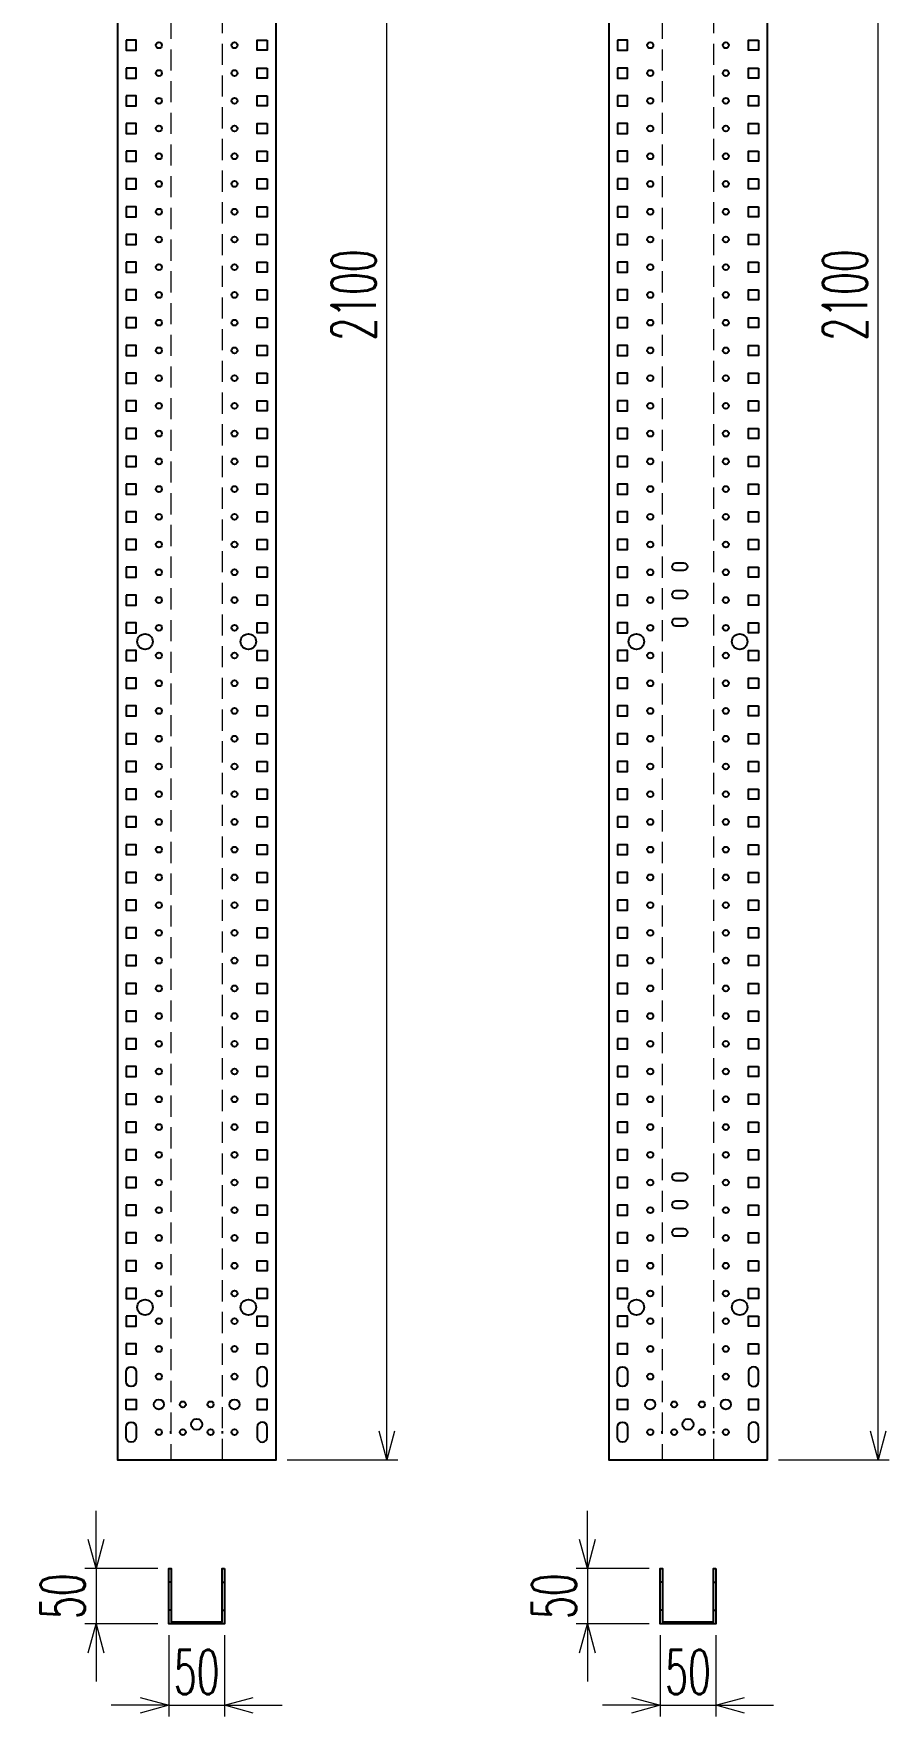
# Model space of a CAD drawing. Header units: millimetres. Extents: x 173893 to 258446, y -176540 to -123824.
# Drawn here: x 211806 to 212578, y -141398 to -139881 of the extents above; entities that cross this region are included whole.
import ezdxf

# ---------------------------------------------------------------- set-up
doc = ezdxf.new("R2010")
doc.units = ezdxf.units.MM
doc.header["$LTSCALE"] = 3
doc.linetypes.add('HIDDEN', pattern=[9.525, 6.35, -3.175])
doc.layers.add('@.DM. KÍCH THƯỚC', color=8, linetype='Continuous', transparency=0.2)
for name, color, linetype in [('@.DM. NÉT CHÍNH', 7, 'Continuous'), ('@.DM. NÉT ĐỤC', 2, 'Continuous'), ('@.VISIBLE', 7, 'Continuous')]:
    doc.layers.add(name, color=color, linetype=linetype)
doc.layers.add('@.DM. NÉT ĐỨT', color=8, linetype='HIDDEN', lineweight=9)
doc.styles.add('Ann_w01', font='romans.shx', dxfattribs={"width": 0.6, "bigfont": 'chineset.shx'})
doc.dimstyles.new('Dim 01_SC20', dxfattribs={"dimscale": 20, "dimtxt": 2, "dimasz": 1.3, "dimexe": 0.5, "dimexo": 0.5, "dimgap": 0.5, "dimtad": 1, "dimdec": 1, "dimzin": 12, "dimdsep": 46, "dimtxsty": 'Ann_w01', "dimblk": 'OPEN30', "dimcen": 1.5, "dimclrd": 6, "dimclre": 6, "dimclrt": 3, "dimadec": 1, "dimazin": 3, "dimtm": 1e-09, "dimtfac": 1, "dimtdec": 1, "dimtix": 1, "dimtmove": 0, "dimatfit": 3, "dimldrblk": 'OPEN30', "dimfxl": 1, "dimtolj": 1, "dimlwd": 0, "dimlwe": 0, "dimarcsym": 0})

# ---------------------------------------------------------------- blocks, each defined once
blk = doc.blocks.new('_Open30')
at = {"color": 0, "linetype": 'ByBlock', "lineweight": -2}
for p, q in [((-1, 0.268), (0, 0)), ((0, 0), (-1, -0.268)), ((0, 0), (-1, 0))]:
    blk.add_line(p, q, dxfattribs=at)
blk = doc.blocks.new('*D342')
at = {"layer": '@.DM. KÍCH THƯỚC', "color": 6, "lineweight": 0, "transparency": 16777216}
for p, q in [((212371.3, -141324.3), (212371.3, -141397.6)), ((212421.3, -141324.3), (212421.3, -141397.6)), ((212345.3, -141387.6), (212319.3, -141387.6)), ((212371.3, -141387.6), (212421.3, -141387.6)), ((212447.3, -141387.6), (212473.3, -141387.6))]:
    blk.add_line(p, q, dxfattribs=at)
at = {"layer": 'Defpoints', "color": 0, "transparency": 16777216}
for p in [(212371.3, -141314.3), (212421.3, -141314.3), (212421.3, -141387.6)]:
    blk.add_point(p, dxfattribs=at)
at = {"layer": '@.DM. KÍCH THƯỚC', "color": 6, "lineweight": 0, "transparency": 16777216, "xscale": 26, "yscale": 26, "zscale": 26}
blk.add_blockref('_Open30', (212371.3, -141387.6), dxfattribs=at)
at = {"layer": '@.DM. KÍCH THƯỚC', "color": 6, "lineweight": 0, "transparency": 16777216, "xscale": 26, "yscale": 26, "zscale": 26, "rotation": 180}
blk.add_blockref('_Open30', (212421.3, -141387.6), dxfattribs=at)
at = {"layer": '@.DM. KÍCH THƯỚC', "color": 3, "transparency": 16777216, "insert": (212396.3, -141357.6), "char_height": 40, "attachment_point": 5, "style": 'Ann_w01'}
blk.add_mtext('\\A1;50', dxfattribs=at)
blk = doc.blocks.new('*D343')
at = {"layer": '@.DM. KÍCH THƯỚC', "color": 6, "lineweight": 0, "transparency": 16777216}
for p, q in [((212305.5, -141238.3), (212305.5, -141212.3)), ((212361.3, -141264.3), (212295.5, -141264.3)), ((212305.5, -141264.3), (212305.5, -141314.3)), ((212361.3, -141314.3), (212295.5, -141314.3)), ((212305.5, -141340.3), (212305.5, -141366.3))]:
    blk.add_line(p, q, dxfattribs=at)
at = {"layer": 'Defpoints', "color": 0, "transparency": 16777216}
for p in [(212371.3, -141264.3), (212305.5, -141314.3), (212371.3, -141314.3)]:
    blk.add_point(p, dxfattribs=at)
at = {"layer": '@.DM. KÍCH THƯỚC', "color": 6, "lineweight": 0, "transparency": 16777216, "xscale": 26, "yscale": 26, "zscale": 26}
for p, rotation in [((212305.5, -141264.3), 270), ((212305.5, -141314.3), 90)]:
    blk.add_blockref('_Open30', p, dxfattribs=dict(at, rotation=rotation))
at = {"layer": '@.DM. KÍCH THƯỚC', "color": 3, "transparency": 16777216, "insert": (212275.5, -141289.3), "char_height": 40, "attachment_point": 5, "rotation": 90, "style": 'Ann_w01'}
blk.add_mtext('\\A1;50', dxfattribs=at)
blk = doc.blocks.new('*D344')
at = {"layer": '@.DM. KÍCH THƯỚC', "color": 6, "lineweight": 0, "transparency": 16777216}
for p, q in [((212477.9, -139066.4), (212577.9, -139066.4)), ((212567.9, -141140.4), (212567.9, -139092.4)), ((212477.9, -141166.4), (212577.9, -141166.4))]:
    blk.add_line(p, q, dxfattribs=at)
at = {"layer": 'Defpoints', "color": 0, "transparency": 16777216}
for p in [(212467.9, -139066.4), (212567.9, -139066.4), (212467.9, -141166.4)]:
    blk.add_point(p, dxfattribs=at)
at = {"layer": '@.DM. KÍCH THƯỚC', "color": 6, "lineweight": 0, "transparency": 16777216, "xscale": 26, "yscale": 26, "zscale": 26}
for p, rotation in [((212567.9, -139066.4), 90), ((212567.9, -141166.4), 270)]:
    blk.add_blockref('_Open30', p, dxfattribs=dict(at, rotation=rotation))
at = {"layer": '@.DM. KÍCH THƯỚC', "color": 3, "transparency": 16777216, "insert": (212537.9, -140116.4), "char_height": 40, "attachment_point": 5, "rotation": 90, "style": 'Ann_w01'}
blk.add_mtext('\\A1;2100', dxfattribs=at)
blk = doc.blocks.new('*D346')
at = {"layer": '@.DM. KÍCH THƯỚC', "color": 6, "lineweight": 0, "transparency": 16777216}
for p, q in [((211928.1, -141324.3), (211928.1, -141397.6)), ((211978.1, -141324.3), (211978.1, -141397.6)), ((211902.1, -141387.6), (211876.1, -141387.6)), ((211928.1, -141387.6), (211978.1, -141387.6)), ((212004.1, -141387.6), (212030.1, -141387.6))]:
    blk.add_line(p, q, dxfattribs=at)
at = {"layer": 'Defpoints', "color": 0, "transparency": 16777216}
for p in [(211928.1, -141314.3), (211978.1, -141314.3), (211978.1, -141387.6)]:
    blk.add_point(p, dxfattribs=at)
at = {"layer": '@.DM. KÍCH THƯỚC', "color": 6, "lineweight": 0, "transparency": 16777216, "xscale": 26, "yscale": 26, "zscale": 26}
blk.add_blockref('_Open30', (211928.1, -141387.6), dxfattribs=at)
at = {"layer": '@.DM. KÍCH THƯỚC', "color": 6, "lineweight": 0, "transparency": 16777216, "xscale": 26, "yscale": 26, "zscale": 26, "rotation": 180}
blk.add_blockref('_Open30', (211978.1, -141387.6), dxfattribs=at)
at = {"layer": '@.DM. KÍCH THƯỚC', "color": 3, "transparency": 16777216, "insert": (211953.1, -141357.6), "char_height": 40, "attachment_point": 5, "style": 'Ann_w01'}
blk.add_mtext('\\A1;50', dxfattribs=at)
blk = doc.blocks.new('*D347')
at = {"layer": '@.DM. KÍCH THƯỚC', "color": 6, "lineweight": 0, "transparency": 16777216}
for p, q in [((211862.3, -141238.3), (211862.3, -141212.3)), ((211918.1, -141264.3), (211852.3, -141264.3)), ((211862.3, -141264.3), (211862.3, -141314.3)), ((211918.1, -141314.3), (211852.3, -141314.3)), ((211862.3, -141340.3), (211862.3, -141366.3))]:
    blk.add_line(p, q, dxfattribs=at)
at = {"layer": 'Defpoints', "color": 0, "transparency": 16777216}
for p in [(211928.1, -141264.3), (211862.3, -141314.3), (211928.1, -141314.3)]:
    blk.add_point(p, dxfattribs=at)
at = {"layer": '@.DM. KÍCH THƯỚC', "color": 6, "lineweight": 0, "transparency": 16777216, "xscale": 26, "yscale": 26, "zscale": 26}
for p, rotation in [((211862.3, -141264.3), 270), ((211862.3, -141314.3), 90)]:
    blk.add_blockref('_Open30', p, dxfattribs=dict(at, rotation=rotation))
at = {"layer": '@.DM. KÍCH THƯỚC', "color": 3, "transparency": 16777216, "insert": (211832.3, -141289.3), "char_height": 40, "attachment_point": 5, "rotation": 90, "style": 'Ann_w01'}
blk.add_mtext('\\A1;50', dxfattribs=at)
blk = doc.blocks.new('*D348')
at = {"layer": '@.DM. KÍCH THƯỚC', "color": 6, "lineweight": 0, "transparency": 16777216}
for p, q in [((212034.7, -139066.4), (212134.7, -139066.4)), ((212124.7, -141140.4), (212124.7, -139092.4)), ((212034.7, -141166.4), (212134.7, -141166.4))]:
    blk.add_line(p, q, dxfattribs=at)
at = {"layer": 'Defpoints', "color": 0, "transparency": 16777216}
for p in [(212024.7, -139066.4), (212124.7, -139066.4), (212024.7, -141166.4)]:
    blk.add_point(p, dxfattribs=at)
at = {"layer": '@.DM. KÍCH THƯỚC', "color": 6, "lineweight": 0, "transparency": 16777216, "xscale": 26, "yscale": 26, "zscale": 26}
for p, rotation in [((212124.7, -139066.4), 90), ((212124.7, -141166.4), 270)]:
    blk.add_blockref('_Open30', p, dxfattribs=dict(at, rotation=rotation))
at = {"layer": '@.DM. KÍCH THƯỚC', "color": 3, "transparency": 16777216, "insert": (212094.7, -140116.4), "char_height": 40, "attachment_point": 5, "rotation": 90, "style": 'Ann_w01'}
blk.add_mtext('\\A1;2100', dxfattribs=at)

msp = doc.modelspace()

# ---------------------------------------------------------------- linework, layer by layer
at = {"layer": '@.DM. NÉT CHÍNH', "color": 1}
for p, q in [((211929.84, -141142.68), (211929.84, -141140.68)), ((211976.44, -141142.68), (211976.44, -141140.68)), ((212373.04, -141142.68), (212373.04, -141140.68)), ((212419.64, -141142.68), (212419.64, -141140.68)), ((211930.14, -141276.76), (211928.14, -141276.76)), ((211930.14, -141276.76), (211928.14, -141276.76)), ((211930.14, -141276.76), (211928.14, -141276.76)), ((211976.14, -141276.76), (211978.14, -141276.76)), ((212373.34, -141276.76), (212371.34, -141276.76)), ((212373.34, -141276.76), (212371.34, -141276.76)), ((212373.34, -141276.76), (212371.34, -141276.76)), ((212419.34, -141276.76), (212421.34, -141276.76)), ((211930.14, -141301.76), (211928.14, -141301.76)), ((211976.14, -141301.76), (211978.14, -141301.76)), ((212373.34, -141301.76), (212371.34, -141301.76)), ((212419.34, -141301.76), (212421.34, -141301.76))]:
    msp.add_line(p, q, dxfattribs=at)
at = {"layer": '@.DM. NÉT CHÍNH'}
for points in [[(211881.54, -139066.4), (211881.54, -141166.4), (212024.74, -141166.4), (212024.74, -139066.4)], [(212324.74, -139066.4), (212324.74, -141166.4), (212467.94, -141166.4), (212467.94, -139066.4)]]:
    msp.add_lwpolyline(points, close=True, dxfattribs=at)
at = {"layer": '@.DM. NÉT CHÍNH', "color": 2}
for points in [[(211889.54, -139886.9), (211889.54, -139895.9), (211898.54, -139895.9), (211898.54, -139886.9)], [(212016.74, -139886.9), (212016.74, -139895.9), (212007.74, -139895.9), (212007.74, -139886.9)], [(212332.74, -139886.9), (212332.74, -139895.9), (212341.74, -139895.9), (212341.74, -139886.9)], [(212459.94, -139886.9), (212459.94, -139895.9), (212450.94, -139895.9), (212450.94, -139886.9)], [(211889.54, -139911.9), (211889.54, -139920.9), (211898.54, -139920.9), (211898.54, -139911.9)], [(212016.74, -139911.9), (212016.74, -139920.9), (212007.74, -139920.9), (212007.74, -139911.9)], [(212332.74, -139911.9), (212332.74, -139920.9), (212341.74, -139920.9), (212341.74, -139911.9)], [(212459.94, -139911.9), (212459.94, -139920.9), (212450.94, -139920.9), (212450.94, -139911.9)], [(211889.54, -139936.9), (211889.54, -139945.9), (211898.54, -139945.9), (211898.54, -139936.9)], [(212016.74, -139936.9), (212016.74, -139945.9), (212007.74, -139945.9), (212007.74, -139936.9)], [(212332.74, -139936.9), (212332.74, -139945.9), (212341.74, -139945.9), (212341.74, -139936.9)], [(212459.94, -139936.9), (212459.94, -139945.9), (212450.94, -139945.9), (212450.94, -139936.9)], [(211889.54, -139961.9), (211889.54, -139970.9), (211898.54, -139970.9), (211898.54, -139961.9)], [(212016.74, -139961.9), (212016.74, -139970.9), (212007.74, -139970.9), (212007.74, -139961.9)], [(212332.74, -139961.9), (212332.74, -139970.9), (212341.74, -139970.9), (212341.74, -139961.9)], [(212459.94, -139961.9), (212459.94, -139970.9), (212450.94, -139970.9), (212450.94, -139961.9)], [(211889.54, -139986.9), (211889.54, -139995.9), (211898.54, -139995.9), (211898.54, -139986.9)], [(212016.74, -139986.9), (212016.74, -139995.9), (212007.74, -139995.9), (212007.74, -139986.9)], [(212332.74, -139986.9), (212332.74, -139995.9), (212341.74, -139995.9), (212341.74, -139986.9)], [(212459.94, -139986.9), (212459.94, -139995.9), (212450.94, -139995.9), (212450.94, -139986.9)], [(211889.54, -140011.9), (211889.54, -140020.9), (211898.54, -140020.9), (211898.54, -140011.9)], [(212016.74, -140011.9), (212016.74, -140020.9), (212007.74, -140020.9), (212007.74, -140011.9)], [(212332.74, -140011.9), (212332.74, -140020.9), (212341.74, -140020.9), (212341.74, -140011.9)], [(212459.94, -140011.9), (212459.94, -140020.9), (212450.94, -140020.9), (212450.94, -140011.9)], [(211889.54, -140036.9), (211889.54, -140045.9), (211898.54, -140045.9), (211898.54, -140036.9)], [(212016.74, -140036.9), (212016.74, -140045.9), (212007.74, -140045.9), (212007.74, -140036.9)], [(212332.74, -140036.9), (212332.74, -140045.9), (212341.74, -140045.9), (212341.74, -140036.9)], [(212459.94, -140036.9), (212459.94, -140045.9), (212450.94, -140045.9), (212450.94, -140036.9)], [(211889.54, -140061.9), (211889.54, -140070.9), (211898.54, -140070.9), (211898.54, -140061.9)], [(212016.74, -140061.9), (212016.74, -140070.9), (212007.74, -140070.9), (212007.74, -140061.9)], [(212332.74, -140061.9), (212332.74, -140070.9), (212341.74, -140070.9), (212341.74, -140061.9)], [(212459.94, -140061.9), (212459.94, -140070.9), (212450.94, -140070.9), (212450.94, -140061.9)], [(211889.54, -140086.9), (211889.54, -140095.9), (211898.54, -140095.9), (211898.54, -140086.9)], [(212016.74, -140086.9), (212016.74, -140095.9), (212007.74, -140095.9), (212007.74, -140086.9)], [(212332.74, -140086.9), (212332.74, -140095.9), (212341.74, -140095.9), (212341.74, -140086.9)], [(212459.94, -140086.9), (212459.94, -140095.9), (212450.94, -140095.9), (212450.94, -140086.9)], [(211889.54, -140111.9), (211889.54, -140120.9), (211898.54, -140120.9), (211898.54, -140111.9)], [(212016.74, -140111.9), (212016.74, -140120.9), (212007.74, -140120.9), (212007.74, -140111.9)], [(212332.74, -140111.9), (212332.74, -140120.9), (212341.74, -140120.9), (212341.74, -140111.9)], [(212459.94, -140111.9), (212459.94, -140120.9), (212450.94, -140120.9), (212450.94, -140111.9)], [(211889.54, -140136.9), (211889.54, -140145.9), (211898.54, -140145.9), (211898.54, -140136.9)], [(212016.74, -140136.9), (212016.74, -140145.9), (212007.74, -140145.9), (212007.74, -140136.9)], [(212332.74, -140136.9), (212332.74, -140145.9), (212341.74, -140145.9), (212341.74, -140136.9)], [(212459.94, -140136.9), (212459.94, -140145.9), (212450.94, -140145.9), (212450.94, -140136.9)], [(211889.54, -140161.9), (211889.54, -140170.9), (211898.54, -140170.9), (211898.54, -140161.9)], [(212016.74, -140161.9), (212016.74, -140170.9), (212007.74, -140170.9), (212007.74, -140161.9)], [(212332.74, -140161.9), (212332.74, -140170.9), (212341.74, -140170.9), (212341.74, -140161.9)], [(212459.94, -140161.9), (212459.94, -140170.9), (212450.94, -140170.9), (212450.94, -140161.9)], [(211889.54, -140186.9), (211889.54, -140195.9), (211898.54, -140195.9), (211898.54, -140186.9)], [(212016.74, -140186.9), (212016.74, -140195.9), (212007.74, -140195.9), (212007.74, -140186.9)], [(212332.74, -140186.9), (212332.74, -140195.9), (212341.74, -140195.9), (212341.74, -140186.9)], [(212459.94, -140186.9), (212459.94, -140195.9), (212450.94, -140195.9), (212450.94, -140186.9)], [(211889.54, -140211.9), (211889.54, -140220.9), (211898.54, -140220.9), (211898.54, -140211.9)], [(212016.74, -140211.9), (212016.74, -140220.9), (212007.74, -140220.9), (212007.74, -140211.9)], [(212332.74, -140211.9), (212332.74, -140220.9), (212341.74, -140220.9), (212341.74, -140211.9)], [(212459.94, -140211.9), (212459.94, -140220.9), (212450.94, -140220.9), (212450.94, -140211.9)], [(211889.54, -140236.9), (211889.54, -140245.9), (211898.54, -140245.9), (211898.54, -140236.9)], [(212016.74, -140236.9), (212016.74, -140245.9), (212007.74, -140245.9), (212007.74, -140236.9)], [(212332.74, -140236.9), (212332.74, -140245.9), (212341.74, -140245.9), (212341.74, -140236.9)], [(212459.94, -140236.9), (212459.94, -140245.9), (212450.94, -140245.9), (212450.94, -140236.9)], [(211889.54, -140261.9), (211889.54, -140270.9), (211898.54, -140270.9), (211898.54, -140261.9)], [(212016.74, -140261.9), (212016.74, -140270.9), (212007.74, -140270.9), (212007.74, -140261.9)], [(212332.74, -140261.9), (212332.74, -140270.9), (212341.74, -140270.9), (212341.74, -140261.9)], [(212459.94, -140261.9), (212459.94, -140270.9), (212450.94, -140270.9), (212450.94, -140261.9)], [(211889.54, -140286.9), (211889.54, -140295.9), (211898.54, -140295.9), (211898.54, -140286.9)], [(212016.74, -140286.9), (212016.74, -140295.9), (212007.74, -140295.9), (212007.74, -140286.9)], [(212332.74, -140286.9), (212332.74, -140295.9), (212341.74, -140295.9), (212341.74, -140286.9)], [(212459.94, -140286.9), (212459.94, -140295.9), (212450.94, -140295.9), (212450.94, -140286.9)], [(211889.54, -140311.9), (211889.54, -140320.9), (211898.54, -140320.9), (211898.54, -140311.9)], [(212016.74, -140311.9), (212016.74, -140320.9), (212007.74, -140320.9), (212007.74, -140311.9)], [(212332.74, -140311.9), (212332.74, -140320.9), (212341.74, -140320.9), (212341.74, -140311.9)], [(212459.94, -140311.9), (212459.94, -140320.9), (212450.94, -140320.9), (212450.94, -140311.9)], [(211889.54, -140336.9), (211889.54, -140345.9), (211898.54, -140345.9), (211898.54, -140336.9)], [(212016.74, -140336.9), (212016.74, -140345.9), (212007.74, -140345.9), (212007.74, -140336.9)], [(212332.74, -140336.9), (212332.74, -140345.9), (212341.74, -140345.9), (212341.74, -140336.9)], [(212459.94, -140336.9), (212459.94, -140345.9), (212450.94, -140345.9), (212450.94, -140336.9)], [(211889.54, -140361.9), (211889.54, -140370.9), (211898.54, -140370.9), (211898.54, -140361.9)], [(212016.74, -140361.9), (212016.74, -140370.9), (212007.74, -140370.9), (212007.74, -140361.9)], [(212332.74, -140361.9), (212332.74, -140370.9), (212341.74, -140370.9), (212341.74, -140361.9)], [(212459.94, -140361.9), (212459.94, -140370.9), (212450.94, -140370.9), (212450.94, -140361.9)], [(211889.54, -140386.9), (211889.54, -140395.9), (211898.54, -140395.9), (211898.54, -140386.9)], [(212016.74, -140386.9), (212016.74, -140395.9), (212007.74, -140395.9), (212007.74, -140386.9)], [(212332.74, -140386.9), (212332.74, -140395.9), (212341.74, -140395.9), (212341.74, -140386.9)], [(212459.94, -140386.9), (212459.94, -140395.9), (212450.94, -140395.9), (212450.94, -140386.9)], [(211889.54, -140411.9), (211889.54, -140420.9), (211898.54, -140420.9), (211898.54, -140411.9)], [(212016.74, -140411.9), (212016.74, -140420.9), (212007.74, -140420.9), (212007.74, -140411.9)], [(212332.74, -140411.9), (212332.74, -140420.9), (212341.74, -140420.9), (212341.74, -140411.9)], [(212459.94, -140411.9), (212459.94, -140420.9), (212450.94, -140420.9), (212450.94, -140411.9)], [(211889.54, -140436.9), (211889.54, -140445.9), (211898.54, -140445.9), (211898.54, -140436.9)], [(212016.74, -140436.9), (212016.74, -140445.9), (212007.74, -140445.9), (212007.74, -140436.9)], [(212332.74, -140436.9), (212332.74, -140445.9), (212341.74, -140445.9), (212341.74, -140436.9)], [(212459.94, -140436.9), (212459.94, -140445.9), (212450.94, -140445.9), (212450.94, -140436.9)], [(211889.54, -140461.9), (211889.54, -140470.9), (211898.54, -140470.9), (211898.54, -140461.9)], [(212016.74, -140461.9), (212016.74, -140470.9), (212007.74, -140470.9), (212007.74, -140461.9)], [(212332.74, -140461.9), (212332.74, -140470.9), (212341.74, -140470.9), (212341.74, -140461.9)], [(212459.94, -140461.9), (212459.94, -140470.9), (212450.94, -140470.9), (212450.94, -140461.9)], [(211889.54, -140486.9), (211889.54, -140495.9), (211898.54, -140495.9), (211898.54, -140486.9)], [(212016.74, -140486.9), (212016.74, -140495.9), (212007.74, -140495.9), (212007.74, -140486.9)], [(212332.74, -140486.9), (212332.74, -140495.9), (212341.74, -140495.9), (212341.74, -140486.9)], [(212459.94, -140486.9), (212459.94, -140495.9), (212450.94, -140495.9), (212450.94, -140486.9)], [(211889.54, -140511.9), (211889.54, -140520.9), (211898.54, -140520.9), (211898.54, -140511.9)], [(212016.74, -140511.9), (212016.74, -140520.9), (212007.74, -140520.9), (212007.74, -140511.9)], [(212332.74, -140511.9), (212332.74, -140520.9), (212341.74, -140520.9), (212341.74, -140511.9)], [(212459.94, -140511.9), (212459.94, -140520.9), (212450.94, -140520.9), (212450.94, -140511.9)], [(211889.54, -140536.9), (211889.54, -140545.9), (211898.54, -140545.9), (211898.54, -140536.9)], [(212016.74, -140536.9), (212016.74, -140545.9), (212007.74, -140545.9), (212007.74, -140536.9)], [(212332.74, -140536.9), (212332.74, -140545.9), (212341.74, -140545.9), (212341.74, -140536.9)], [(212459.94, -140536.9), (212459.94, -140545.9), (212450.94, -140545.9), (212450.94, -140536.9)], [(211889.54, -140561.9), (211889.54, -140570.9), (211898.54, -140570.9), (211898.54, -140561.9)], [(212016.74, -140561.9), (212016.74, -140570.9), (212007.74, -140570.9), (212007.74, -140561.9)], [(212332.74, -140561.9), (212332.74, -140570.9), (212341.74, -140570.9), (212341.74, -140561.9)], [(212459.94, -140561.9), (212459.94, -140570.9), (212450.94, -140570.9), (212450.94, -140561.9)], [(211889.54, -140586.9), (211889.54, -140595.9), (211898.54, -140595.9), (211898.54, -140586.9)], [(212016.74, -140586.9), (212016.74, -140595.9), (212007.74, -140595.9), (212007.74, -140586.9)], [(212332.74, -140586.9), (212332.74, -140595.9), (212341.74, -140595.9), (212341.74, -140586.9)], [(212459.94, -140586.9), (212459.94, -140595.9), (212450.94, -140595.9), (212450.94, -140586.9)], [(211889.54, -140611.9), (211889.54, -140620.9), (211898.54, -140620.9), (211898.54, -140611.9)], [(212016.74, -140611.9), (212016.74, -140620.9), (212007.74, -140620.9), (212007.74, -140611.9)], [(212332.74, -140611.9), (212332.74, -140620.9), (212341.74, -140620.9), (212341.74, -140611.9)], [(212459.94, -140611.9), (212459.94, -140620.9), (212450.94, -140620.9), (212450.94, -140611.9)], [(211889.54, -140636.9), (211889.54, -140645.9), (211898.54, -140645.9), (211898.54, -140636.9)], [(212016.74, -140636.9), (212016.74, -140645.9), (212007.74, -140645.9), (212007.74, -140636.9)], [(212332.74, -140636.9), (212332.74, -140645.9), (212341.74, -140645.9), (212341.74, -140636.9)], [(212459.94, -140636.9), (212459.94, -140645.9), (212450.94, -140645.9), (212450.94, -140636.9)], [(211889.54, -140661.9), (211889.54, -140670.9), (211898.54, -140670.9), (211898.54, -140661.9)], [(212016.74, -140661.9), (212016.74, -140670.9), (212007.74, -140670.9), (212007.74, -140661.9)], [(212332.74, -140661.9), (212332.74, -140670.9), (212341.74, -140670.9), (212341.74, -140661.9)], [(212459.94, -140661.9), (212459.94, -140670.9), (212450.94, -140670.9), (212450.94, -140661.9)], [(211889.54, -140686.9), (211889.54, -140695.9), (211898.54, -140695.9), (211898.54, -140686.9)], [(212016.74, -140686.9), (212016.74, -140695.9), (212007.74, -140695.9), (212007.74, -140686.9)], [(212332.74, -140686.9), (212332.74, -140695.9), (212341.74, -140695.9), (212341.74, -140686.9)], [(212459.94, -140686.9), (212459.94, -140695.9), (212450.94, -140695.9), (212450.94, -140686.9)], [(211889.54, -140711.9), (211889.54, -140720.9), (211898.54, -140720.9), (211898.54, -140711.9)], [(212016.74, -140711.9), (212016.74, -140720.9), (212007.74, -140720.9), (212007.74, -140711.9)], [(212332.74, -140711.9), (212332.74, -140720.9), (212341.74, -140720.9), (212341.74, -140711.9)], [(212459.94, -140711.9), (212459.94, -140720.9), (212450.94, -140720.9), (212450.94, -140711.9)], [(211889.54, -140736.9), (211889.54, -140745.9), (211898.54, -140745.9), (211898.54, -140736.9)], [(212016.74, -140736.9), (212016.74, -140745.9), (212007.74, -140745.9), (212007.74, -140736.9)], [(212332.74, -140736.9), (212332.74, -140745.9), (212341.74, -140745.9), (212341.74, -140736.9)], [(212459.94, -140736.9), (212459.94, -140745.9), (212450.94, -140745.9), (212450.94, -140736.9)], [(211889.54, -140761.9), (211889.54, -140770.9), (211898.54, -140770.9), (211898.54, -140761.9)], [(212016.74, -140761.9), (212016.74, -140770.9), (212007.74, -140770.9), (212007.74, -140761.9)], [(212332.74, -140761.9), (212332.74, -140770.9), (212341.74, -140770.9), (212341.74, -140761.9)], [(212459.94, -140761.9), (212459.94, -140770.9), (212450.94, -140770.9), (212450.94, -140761.9)], [(211889.54, -140786.9), (211889.54, -140795.9), (211898.54, -140795.9), (211898.54, -140786.9)], [(212016.74, -140786.9), (212016.74, -140795.9), (212007.74, -140795.9), (212007.74, -140786.9)], [(212332.74, -140786.9), (212332.74, -140795.9), (212341.74, -140795.9), (212341.74, -140786.9)], [(212459.94, -140786.9), (212459.94, -140795.9), (212450.94, -140795.9), (212450.94, -140786.9)], [(211889.54, -140811.9), (211889.54, -140820.9), (211898.54, -140820.9), (211898.54, -140811.9)], [(212016.74, -140811.9), (212016.74, -140820.9), (212007.74, -140820.9), (212007.74, -140811.9)], [(212332.74, -140811.9), (212332.74, -140820.9), (212341.74, -140820.9), (212341.74, -140811.9)], [(212459.94, -140811.9), (212459.94, -140820.9), (212450.94, -140820.9), (212450.94, -140811.9)], [(211889.54, -140836.9), (211889.54, -140845.9), (211898.54, -140845.9), (211898.54, -140836.9)], [(212016.74, -140836.9), (212016.74, -140845.9), (212007.74, -140845.9), (212007.74, -140836.9)], [(212332.74, -140836.9), (212332.74, -140845.9), (212341.74, -140845.9), (212341.74, -140836.9)], [(212459.94, -140836.9), (212459.94, -140845.9), (212450.94, -140845.9), (212450.94, -140836.9)], [(211889.54, -140861.9), (211889.54, -140870.9), (211898.54, -140870.9), (211898.54, -140861.9)], [(212016.74, -140861.9), (212016.74, -140870.9), (212007.74, -140870.9), (212007.74, -140861.9)], [(212332.74, -140861.9), (212332.74, -140870.9), (212341.74, -140870.9), (212341.74, -140861.9)], [(212459.94, -140861.9), (212459.94, -140870.9), (212450.94, -140870.9), (212450.94, -140861.9)], [(211889.54, -140886.9), (211889.54, -140895.9), (211898.54, -140895.9), (211898.54, -140886.9)], [(212016.74, -140886.9), (212016.74, -140895.9), (212007.74, -140895.9), (212007.74, -140886.9)], [(212332.74, -140886.9), (212332.74, -140895.9), (212341.74, -140895.9), (212341.74, -140886.9)], [(212459.94, -140886.9), (212459.94, -140895.9), (212450.94, -140895.9), (212450.94, -140886.9)], [(211889.54, -140911.9), (211889.54, -140920.9), (211898.54, -140920.9), (211898.54, -140911.9)], [(212016.74, -140911.9), (212016.74, -140920.9), (212007.74, -140920.9), (212007.74, -140911.9)], [(212332.74, -140911.9), (212332.74, -140920.9), (212341.74, -140920.9), (212341.74, -140911.9)], [(212459.94, -140911.9), (212459.94, -140920.9), (212450.94, -140920.9), (212450.94, -140911.9)], [(211889.54, -140936.9), (211889.54, -140945.9), (211898.54, -140945.9), (211898.54, -140936.9)], [(212016.74, -140936.9), (212016.74, -140945.9), (212007.74, -140945.9), (212007.74, -140936.9)], [(212332.74, -140936.9), (212332.74, -140945.9), (212341.74, -140945.9), (212341.74, -140936.9)], [(212459.94, -140936.9), (212459.94, -140945.9), (212450.94, -140945.9), (212450.94, -140936.9)], [(211889.54, -140961.9), (211889.54, -140970.9), (211898.54, -140970.9), (211898.54, -140961.9)], [(212016.74, -140961.9), (212016.74, -140970.9), (212007.74, -140970.9), (212007.74, -140961.9)], [(212332.74, -140961.9), (212332.74, -140970.9), (212341.74, -140970.9), (212341.74, -140961.9)], [(212459.94, -140961.9), (212459.94, -140970.9), (212450.94, -140970.9), (212450.94, -140961.9)], [(211889.54, -140986.9), (211889.54, -140995.9), (211898.54, -140995.9), (211898.54, -140986.9)], [(212016.74, -140986.9), (212016.74, -140995.9), (212007.74, -140995.9), (212007.74, -140986.9)], [(212332.74, -140986.9), (212332.74, -140995.9), (212341.74, -140995.9), (212341.74, -140986.9)], [(212459.94, -140986.9), (212459.94, -140995.9), (212450.94, -140995.9), (212450.94, -140986.9)], [(211889.54, -141011.9), (211889.54, -141020.9), (211898.54, -141020.9), (211898.54, -141011.9)], [(212016.74, -141011.9), (212016.74, -141020.9), (212007.74, -141020.9), (212007.74, -141011.9)], [(212332.74, -141011.9), (212332.74, -141020.9), (212341.74, -141020.9), (212341.74, -141011.9)], [(212459.94, -141011.9), (212459.94, -141020.9), (212450.94, -141020.9), (212450.94, -141011.9)], [(211889.54, -141036.9), (211889.54, -141045.9), (211898.54, -141045.9), (211898.54, -141036.9)], [(212016.74, -141036.9), (212016.74, -141045.9), (212007.74, -141045.9), (212007.74, -141036.9)], [(212332.74, -141036.9), (212332.74, -141045.9), (212341.74, -141045.9), (212341.74, -141036.9)], [(212459.94, -141036.9), (212459.94, -141045.9), (212450.94, -141045.9), (212450.94, -141036.9)], [(211889.54, -141061.9), (211889.54, -141070.9), (211898.54, -141070.9), (211898.54, -141061.9)], [(212016.74, -141061.9), (212016.74, -141070.9), (212007.74, -141070.9), (212007.74, -141061.9)], [(212332.74, -141061.9), (212332.74, -141070.9), (212341.74, -141070.9), (212341.74, -141061.9)], [(212459.94, -141061.9), (212459.94, -141070.9), (212450.94, -141070.9), (212450.94, -141061.9)], [(211889.54, -141120.9), (211889.54, -141111.9), (211898.54, -141111.9), (211898.54, -141120.9)], [(212016.74, -141120.9), (212016.74, -141111.9), (212007.74, -141111.9), (212007.74, -141120.9)], [(212332.74, -141120.9), (212332.74, -141111.9), (212341.74, -141111.9), (212341.74, -141120.9)], [(212459.94, -141120.9), (212459.94, -141111.9), (212450.94, -141111.9), (212450.94, -141120.9)]]:
    msp.add_lwpolyline(points, close=True, dxfattribs=at)
for points in [[(211898.54, -141086.9), (211898.54, -141095.9, -1), (211889.54, -141095.9), (211889.54, -141086.9, -1)], [(212007.74, -141086.9), (212007.74, -141095.9, 1), (212016.74, -141095.9), (212016.74, -141086.9, 1)], [(212341.74, -141086.9), (212341.74, -141095.9, -1), (212332.74, -141095.9), (212332.74, -141086.9, -1)], [(212450.94, -141086.9), (212450.94, -141095.9, 1), (212459.94, -141095.9), (212459.94, -141086.9, 1)], [(211898.54, -141136.9), (211898.54, -141145.9, -1), (211889.54, -141145.9), (211889.54, -141136.9, -1)], [(212007.74, -141136.9), (212007.74, -141145.9, 1), (212016.74, -141145.9), (212016.74, -141136.9, 1)], [(212341.74, -141136.9), (212341.74, -141145.9, -1), (212332.74, -141145.9), (212332.74, -141136.9, -1)], [(212450.94, -141136.9), (212450.94, -141145.9, 1), (212459.94, -141145.9), (212459.94, -141136.9, 1)]]:
    msp.add_lwpolyline(points, format="xyb", close=True, dxfattribs=at)
at = {"layer": '@.DM. NÉT CHÍNH', "color": 1}
for points in [[(211978.14, -141264.26), (211978.14, -141314.26), (211928.14, -141314.26), (211928.14, -141264.26), (211930.14, -141264.26), (211930.14, -141312.26), (211976.14, -141312.26), (211976.14, -141264.26)], [(212421.34, -141264.26), (212421.34, -141314.26), (212371.34, -141314.26), (212371.34, -141264.26), (212373.34, -141264.26), (212373.34, -141312.26), (212419.34, -141312.26), (212419.34, -141264.26)]]:
    msp.add_lwpolyline(points, close=True, dxfattribs=at)
at = {"layer": '@.DM. NÉT CHÍNH', "color": 2}
for centre, radius in [((211919.04, -139891.4), 2.7), ((211987.24, -139891.4), 2.7), ((212362.24, -139891.4), 2.7), ((212430.44, -139891.4), 2.7), ((211919.04, -139916.4), 2.7), ((211987.24, -139916.4), 2.7), ((212362.24, -139916.4), 2.7), ((212430.44, -139916.4), 2.7), ((211919.04, -139941.4), 2.7), ((211987.24, -139941.4), 2.7), ((212362.24, -139941.4), 2.7), ((212430.44, -139941.4), 2.7), ((211919.04, -139966.4), 2.7), ((211987.24, -139966.4), 2.7), ((212362.24, -139966.4), 2.7), ((212430.44, -139966.4), 2.7), ((211919.04, -139991.4), 2.7), ((211987.24, -139991.4), 2.7), ((212362.24, -139991.4), 2.7), ((212430.44, -139991.4), 2.7), ((211919.04, -140016.4), 2.7), ((211987.24, -140016.4), 2.7), ((212362.24, -140016.4), 2.7), ((212430.44, -140016.4), 2.7), ((211919.04, -140041.4), 2.7), ((211987.24, -140041.4), 2.7), ((212362.24, -140041.4), 2.7), ((212430.44, -140041.4), 2.7), ((211919.04, -140066.4), 2.7), ((211987.24, -140066.4), 2.7), ((212362.24, -140066.4), 2.7), ((212430.44, -140066.4), 2.7), ((211919.04, -140091.4), 2.7), ((211987.24, -140091.4), 2.7), ((212362.24, -140091.4), 2.7), ((212430.44, -140091.4), 2.7), ((211919.04, -140116.4), 2.7), ((211987.24, -140116.4), 2.7), ((212362.24, -140116.4), 2.7), ((212430.44, -140116.4), 2.7), ((211919.04, -140141.4), 2.7), ((211987.24, -140141.4), 2.7), ((212362.24, -140141.4), 2.7), ((212430.44, -140141.4), 2.7), ((211919.04, -140166.4), 2.7), ((211987.24, -140166.4), 2.7), ((212362.24, -140166.4), 2.7), ((212430.44, -140166.4), 2.7), ((211919.04, -140191.4), 2.7), ((211987.24, -140191.4), 2.7), ((212362.24, -140191.4), 2.7), ((212430.44, -140191.4), 2.7), ((211919.04, -140216.4), 2.7), ((211987.24, -140216.4), 2.7), ((212362.24, -140216.4), 2.7), ((212430.44, -140216.4), 2.7), ((211919.04, -140241.4), 2.7), ((211987.24, -140241.4), 2.7), ((212362.24, -140241.4), 2.7), ((212430.44, -140241.4), 2.7), ((211919.04, -140266.4), 2.7), ((211987.24, -140266.4), 2.7), ((212362.24, -140266.4), 2.7), ((212430.44, -140266.4), 2.7), ((211919.04, -140291.4), 2.7), ((211987.24, -140291.4), 2.7), ((212362.24, -140291.4), 2.7), ((212430.44, -140291.4), 2.7), ((211919.04, -140316.4), 2.7), ((211987.24, -140316.4), 2.7), ((212362.24, -140316.4), 2.7), ((212430.44, -140316.4), 2.7), ((211919.04, -140341.4), 2.7), ((211987.24, -140341.4), 2.7), ((212362.24, -140341.4), 2.7), ((212430.44, -140341.4), 2.7), ((211919.04, -140366.4), 2.7), ((211987.24, -140366.4), 2.7), ((212362.24, -140366.4), 2.7), ((212430.44, -140366.4), 2.7), ((211919.04, -140391.4), 2.7), ((211987.24, -140391.4), 2.7), ((212362.24, -140391.4), 2.7), ((212430.44, -140391.4), 2.7), ((211919.04, -140416.4), 2.7), ((211987.24, -140416.4), 2.7), ((212362.24, -140416.4), 2.7), ((212430.44, -140416.4), 2.7), ((211919.04, -140441.4), 2.7), ((211987.24, -140441.4), 2.7), ((212362.24, -140441.4), 2.7), ((212430.44, -140441.4), 2.7), ((211919.04, -140466.4), 2.7), ((211987.24, -140466.4), 2.7), ((212362.24, -140466.4), 2.7), ((212430.44, -140466.4), 2.7), ((211919.04, -140491.4), 2.7), ((211987.24, -140491.4), 2.7), ((212362.24, -140491.4), 2.7), ((212430.44, -140491.4), 2.7), ((211919.04, -140516.4), 2.7), ((211987.24, -140516.4), 2.7), ((212362.24, -140516.4), 2.7), ((212430.44, -140516.4), 2.7), ((211919.04, -140541.4), 2.7), ((211987.24, -140541.4), 2.7), ((212362.24, -140541.4), 2.7), ((212430.44, -140541.4), 2.7), ((211919.04, -140566.4), 2.7), ((211987.24, -140566.4), 2.7), ((212362.24, -140566.4), 2.7), ((212430.44, -140566.4), 2.7), ((211919.04, -140591.4), 2.7), ((211987.24, -140591.4), 2.7), ((212362.24, -140591.4), 2.7), ((212430.44, -140591.4), 2.7), ((211919.04, -140616.4), 2.7), ((211987.24, -140616.4), 2.7), ((212362.24, -140616.4), 2.7), ((212430.44, -140616.4), 2.7), ((211919.04, -140641.4), 2.7), ((211987.24, -140641.4), 2.7), ((212362.24, -140641.4), 2.7), ((212430.44, -140641.4), 2.7), ((211919.04, -140666.4), 2.7), ((211987.24, -140666.4), 2.7), ((212362.24, -140666.4), 2.7), ((212430.44, -140666.4), 2.7), ((211919.04, -140691.4), 2.7), ((211987.24, -140691.4), 2.7), ((212362.24, -140691.4), 2.7), ((212430.44, -140691.4), 2.7), ((211919.04, -140716.4), 2.7), ((211987.24, -140716.4), 2.7), ((212362.24, -140716.4), 2.7), ((212430.44, -140716.4), 2.7), ((211919.04, -140741.4), 2.7), ((211987.24, -140741.4), 2.7), ((212362.24, -140741.4), 2.7), ((212430.44, -140741.4), 2.7), ((211919.04, -140766.4), 2.7), ((211987.24, -140766.4), 2.7), ((212362.24, -140766.4), 2.7), ((212430.44, -140766.4), 2.7), ((211919.04, -140791.4), 2.7), ((211987.24, -140791.4), 2.7), ((212362.24, -140791.4), 2.7), ((212430.44, -140791.4), 2.7), ((211919.04, -140816.4), 2.7), ((211987.24, -140816.4), 2.7), ((212362.24, -140816.4), 2.7), ((212430.44, -140816.4), 2.7), ((211919.04, -140841.4), 2.7), ((211987.24, -140841.4), 2.7), ((212362.24, -140841.4), 2.7), ((212430.44, -140841.4), 2.7), ((211919.04, -140866.4), 2.7), ((211987.24, -140866.4), 2.7), ((212362.24, -140866.4), 2.7), ((212430.44, -140866.4), 2.7), ((211919.04, -140891.4), 2.7), ((211987.24, -140891.4), 2.7), ((212362.24, -140891.4), 2.7), ((212430.44, -140891.4), 2.7), ((211919.04, -140916.4), 2.7), ((211987.24, -140916.4), 2.7), ((212362.24, -140916.4), 2.7), ((212430.44, -140916.4), 2.7), ((211919.04, -140941.4), 2.7), ((211987.24, -140941.4), 2.7), ((212362.24, -140941.4), 2.7), ((212430.44, -140941.4), 2.7), ((211919.04, -140966.4), 2.7), ((211987.24, -140966.4), 2.7), ((212362.24, -140966.4), 2.7), ((212430.44, -140966.4), 2.7), ((211919.04, -140991.4), 2.7), ((211987.24, -140991.4), 2.7), ((212362.24, -140991.4), 2.7), ((212430.44, -140991.4), 2.7), ((211919.04, -141016.4), 2.7), ((211987.24, -141016.4), 2.7), ((212362.24, -141016.4), 2.7), ((212430.44, -141016.4), 2.7), ((211919.04, -141041.4), 2.7), ((211987.24, -141041.4), 2.7), ((212362.24, -141041.4), 2.7), ((212430.44, -141041.4), 2.7), ((211919.04, -141066.4), 2.7), ((211987.24, -141066.4), 2.7), ((212362.24, -141066.4), 2.7), ((212430.44, -141066.4), 2.7), ((211919.04, -141091.4), 2.7), ((211987.24, -141091.4), 2.7), ((212362.24, -141091.4), 2.7), ((212430.44, -141091.4), 2.7), ((211919.04, -141116.4), 4.5), ((211940.64, -141116.4), 2.7), ((211965.64, -141116.4), 2.7), ((211987.24, -141116.4), 4.5), ((212362.24, -141116.4), 4.5), ((212383.84, -141116.4), 2.7), ((212408.84, -141116.4), 2.7), ((212430.44, -141116.4), 4.5), ((211919.04, -141141.4), 2.7), ((211940.64, -141141.4), 2.7), ((211953.14, -141134.4), 5), ((211965.64, -141141.4), 2.7), ((211987.24, -141141.4), 2.7), ((212362.24, -141141.4), 2.7), ((212383.84, -141141.4), 2.7), ((212396.34, -141134.4), 5), ((212408.84, -141141.4), 2.7), ((212430.44, -141141.4), 2.7)]:
    msp.add_circle(centre, radius, dxfattribs=at)
at = {"layer": '@.DM. NÉT ĐỤC'}
for points in [[(212385.47, -140357.9), (212392.22, -140357.9, -1), (212392.22, -140364.9), (212385.47, -140364.9, -1)], [(212385.47, -140382.9), (212392.22, -140382.9, -1), (212392.22, -140389.9), (212385.47, -140389.9, -1)], [(212392.22, -140414.9), (212385.47, -140414.9, -1), (212385.47, -140407.9), (212392.22, -140407.9, -1)], [(212385.47, -140907.9), (212392.22, -140907.9, -1), (212392.22, -140914.9), (212385.47, -140914.9, -1)], [(212385.47, -140932.9), (212392.22, -140932.9, -1), (212392.22, -140939.9), (212385.47, -140939.9, -1)], [(212385.47, -140957.9), (212392.22, -140957.9, -1), (212392.22, -140964.9), (212385.47, -140964.9, -1)]]:
    msp.add_lwpolyline(points, format="xyb", close=True, dxfattribs=at)
at = {"layer": '@.DM. NÉT ĐỨT', "linetype": 'HIDDEN'}
for points in [[(211929.84, -139066.4), (211929.84, -141166.4)], [(211976.44, -141166.4), (211976.44, -139066.4)], [(212373.04, -139066.4), (212373.04, -141166.4)], [(212419.64, -141166.4), (212419.64, -139066.4)]]:
    msp.add_lwpolyline(points, dxfattribs=at)
at = {"layer": '@.VISIBLE', "color": 3}
for centre in [(211906.54, -140428.9), (211999.74, -140428.9), (212349.74, -140428.9), (212442.94, -140428.9), (211906.54, -141028.9), (211999.74, -141028.9), (212349.74, -141028.9), (212442.94, -141028.9)]:
    msp.add_circle(centre, 7, dxfattribs=at)

# ---------------------------------------------------------------- dimensions: what is measured, and where the dimension line sits
at = {"layer": '@.DM. KÍCH THƯỚC'}
for base, p1, p2, picture, middle in [((212124.74, -139066.4), (212024.74, -141166.4), (212024.74, -139066.4), '*D348', (212094.74, -140116.4)), ((212567.94, -139066.4), (212467.94, -141166.4), (212467.94, -139066.4), '*D344', (212537.94, -140116.4)), ((211862.28, -141314.26), (211928.14, -141264.26), (211928.14, -141314.26), '*D347', (211832.28, -141289.26)), ((212305.48, -141314.26), (212371.34, -141264.26), (212371.34, -141314.26), '*D343', (212275.48, -141289.26))]:
    dim = msp.add_linear_dim(base=base, p1=p1, p2=p2, angle=90, dimstyle='Dim 01_SC20', dxfattribs=at)
    dim.commit()
    dim.dimension.update_dxf_attribs({"geometry": picture, "text_midpoint": middle})
for base, p1, p2, picture, middle in [((211978.14, -141387.57), (211928.14, -141314.26), (211978.14, -141314.26), '*D346', (211953.14, -141357.57)), ((212421.34, -141387.57), (212371.34, -141314.26), (212421.34, -141314.26), '*D342', (212396.34, -141357.57))]:
    dim = msp.add_linear_dim(base=base, p1=p1, p2=p2, dimstyle='Dim 01_SC20', dxfattribs=at)
    dim.commit()
    dim.dimension.update_dxf_attribs({"geometry": picture, "text_midpoint": middle})

doc.saveas('drawing.dxf')
